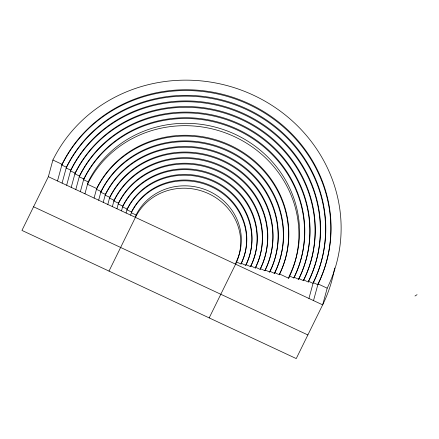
<?xml version="1.0" encoding="UTF-8"?>
<svg xmlns="http://www.w3.org/2000/svg" width="439" height="439" viewBox="0 0 439 439"><rect width="100%" height="100%" fill="white"/><g stroke="black" fill="none" stroke-linecap="round" stroke-linejoin="round"><path stroke-width="0.66" d="M48.361 176.697L52.894 160.021A151.642 143.377 15.2 0 1 253.429 95.192A151.642 143.377 15.2 0 1 327.187 288.187L322.654 304.864L296.243 358.581L21.95 230.415L48.361 176.697L322.654 304.864A151.642 143.377 15.2 0 0 334.628 267.982M57.509 180.972L62.036 164.296A141.534 133.824 15.2 0 1 249.204 103.785A141.534 133.824 15.2 0 1 318.045 283.918L313.512 300.594M62.08 183.107L66.393 167.226A136.48 129.044 15.2 0 1 246.877 108.877A136.48 129.044 15.2 0 1 313.254 282.573L308.941 298.454M66.651 185.242L70.75 170.156A131.42 124.264 15.2 0 1 244.55 113.97A131.42 124.264 15.2 0 1 308.469 281.234L308.255 282.025L303.684 279.89A126.366 119.485 15.2 0 0 242.218 119.062A126.366 119.485 15.2 0 0 75.102 173.087L70.531 170.952A131.42 124.264 15.2 0 1 244.331 114.766A131.42 124.264 15.2 0 1 308.255 282.025M71.222 187.376L75.102 173.087M75.793 189.516L79.459 176.017A121.312 114.705 15.2 0 1 239.892 124.149A121.312 114.705 15.2 0 1 298.893 278.551L298.679 279.341L294.108 277.207A116.258 109.926 15.2 0 0 237.559 129.242A116.258 109.926 15.2 0 0 83.816 178.947L79.245 176.807A121.312 114.705 15.2 0 1 239.672 124.945A121.312 114.705 15.2 0 1 298.679 279.341M80.364 191.651L83.816 178.947M84.936 193.786L88.173 181.878A111.204 105.146 15.2 0 1 235.233 134.334A111.204 105.146 15.2 0 1 289.317 275.862L288.67 278.249L279.528 273.974A101.096 95.587 15.2 0 0 230.36 145.309A101.096 95.587 15.2 0 0 96.668 188.529L87.526 184.259A111.204 105.146 15.2 0 1 234.585 136.716A111.204 105.146 15.2 0 1 288.67 278.249M94.078 198.06L96.668 188.529M98.649 200.195L101.025 191.459A96.042 90.807 15.2 0 1 228.033 150.401A96.042 90.807 15.2 0 1 274.743 272.63L274.529 273.426L269.952 271.291A90.983 86.028 15.2 0 0 225.701 155.494A90.983 86.028 15.2 0 0 105.376 194.389L100.805 192.255A96.042 90.807 15.2 0 1 227.814 151.197A96.042 90.807 15.2 0 1 274.529 273.426M103.22 202.33L105.376 194.389M107.791 204.47L109.734 197.32A85.929 81.248 15.2 0 1 223.374 160.586A85.929 81.248 15.2 0 1 265.167 269.947L264.953 270.742L260.382 268.608A80.875 76.468 15.2 0 0 221.042 165.673A80.875 76.468 15.2 0 0 114.091 200.25L109.52 198.115A85.929 81.248 15.2 0 1 223.16 161.376A85.929 81.248 15.2 0 1 264.953 270.742M112.368 206.604L114.091 200.25M116.939 208.739L118.448 203.18A75.821 71.689 15.2 0 1 218.715 170.766A75.821 71.689 15.2 0 1 255.591 267.263L255.377 268.059L250.806 265.924A70.767 66.909 15.2 0 0 216.389 175.858A70.767 66.909 15.2 0 0 122.805 206.111L118.228 203.976A75.821 71.689 15.2 0 1 218.501 171.561A75.821 71.689 15.2 0 1 255.377 268.059M121.51 210.874L122.805 206.111M126.081 213.014L127.156 209.041A65.713 62.129 15.2 0 1 214.056 180.95A65.713 62.129 15.2 0 1 246.021 264.58L245.802 265.375L241.231 263.235A60.659 57.35 15.2 0 0 211.73 186.037A60.659 57.35 15.2 0 0 131.513 211.971L126.942 209.837A65.713 62.129 15.2 0 1 213.842 181.741A65.713 62.129 15.2 0 1 245.802 265.375M130.652 215.148L131.513 211.971M109.004 271.088L135.421 217.376L136.068 214.995A55.385 52.367 15.2 0 1 209.31 191.316A55.385 52.367 15.2 0 1 236.248 261.803L235.6 264.185L209.189 317.902M236.248 261.803L241.016 264.031L241.231 263.235M246.021 264.58L250.592 266.714L250.806 265.924M255.591 267.263L260.162 269.398L260.382 268.608M265.167 269.947L269.738 272.087L269.952 271.291M274.743 272.63L279.314 274.77L279.528 273.974M289.317 275.862L293.889 278.002L294.108 277.207M298.893 278.551L303.464 280.686L303.684 279.89M414.987 296.007L417.05 294.684M52.894 160.021L62.036 164.296M318.045 283.918L327.187 288.187M66.393 167.226L61.822 165.091A141.534 133.824 15.2 0 1 248.99 104.581A141.534 133.824 15.2 0 1 317.825 284.713L313.254 282.573M70.75 170.156L66.179 168.022A136.48 129.044 15.2 0 1 246.663 109.673A136.48 129.044 15.2 0 1 313.04 283.369L308.469 281.234M79.459 176.017L74.888 173.882A126.366 119.485 15.2 0 1 242.004 119.852A126.366 119.485 15.2 0 1 303.464 280.686M88.173 181.878L83.602 179.738A116.258 109.926 15.2 0 1 237.345 130.037A116.258 109.926 15.2 0 1 293.889 278.002M101.025 191.459L96.454 189.324A101.096 95.587 15.2 0 1 230.146 146.105A101.096 95.587 15.2 0 1 279.314 274.77M109.734 197.32L105.162 195.185A90.983 86.028 15.2 0 1 225.487 156.284A90.983 86.028 15.2 0 1 269.738 272.087M118.448 203.18L113.877 201.046A80.875 76.468 15.2 0 1 220.828 166.469A80.875 76.468 15.2 0 1 260.162 269.398M127.156 209.041L122.585 206.906A70.767 66.909 15.2 0 1 216.169 176.654A70.767 66.909 15.2 0 1 250.592 266.714M136.068 214.995L131.299 212.767A60.659 57.35 15.2 0 1 211.516 186.833A60.659 57.35 15.2 0 1 241.016 264.031M33.573 206.78L307.865 334.946M135.421 217.376A55.385 52.367 15.2 0 1 208.662 193.698A55.385 52.367 15.2 0 1 235.6 264.185"/></g></svg>
